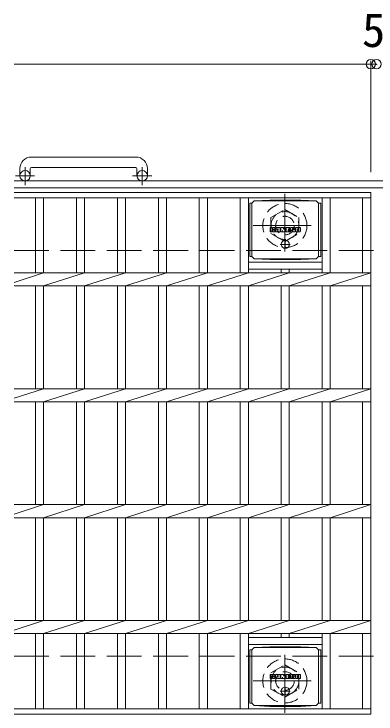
# Model space of a CAD drawing. Units: millimetres at full size, sheet at 1:10; details may follow other scales. Extents: x -1644 to 1842, y -1350 to 1326.
# Drawn here: x -1644 to -1332, y 657 to 1261 of the extents above; entities that cross this region are included whole.
import ezdxf
from ezdxf.enums import TextEntityAlignment as Align

# ---------------------------------------------------------------- set-up
doc = ezdxf.new("R2010")
doc.units = ezdxf.units.MM
doc.header["$LTSCALE"] = 10
doc.header["$PDMODE"] = 32
doc.header["$PDSIZE"] = 8
for name, pattern in [('CHAIN1', [8, 5, -1, 1, -1]), ('DASHED1', [1.8, 1.2, -0.6]), ('DASHED3', [4, 3, -1])]:
    doc.linetypes.add(name, pattern=pattern)
for name, color, linetype, lineweight in [('C-1', 2, 'Continuous', 9), ('C-2', 3, 'Continuous', 9), ('C-4', 7, 'Continuous', 9), ('C-8', 2, 'DASHED1', 9), ('C-9', 2, 'Continuous', 9), ('C-F', 7, 'Continuous', 9)]:
    doc.layers.add(name, color=color, linetype=linetype, lineweight=lineweight)
doc.styles.add('ＭＳ ゴシック', font='')
doc.styles.get('ＭＳ ゴシック').set_extended_font_data('MS Gothic')

msp = doc.modelspace()

# ---------------------------------------------------------------- linework, layer by layer
at = {"layer": 'C-1'}
for p, q in [((-1539.14, 1137.97), (-1629.14, 1137.97)), ((-1639.14, 1127.97), (-1639.14, 1121.87)), ((-1630.14, 1127.97), (-1630.14, 1121.87)), ((-1629.14, 1128.97), (-1539.14, 1128.97)), ((-1538.14, 1127.97), (-1538.14, 1121.87)), ((-1529.14, 1127.97), (-1529.14, 1121.87)), ((-24.14, 1117.37), (-1644.14, 1117.37)), ((-24.14, 1111.37), (-1644.14, 1111.37))]:
    msp.add_line(p, q, dxfattribs=at)
at = {"layer": 'C-1', "linetype": 'CHAIN1'}
for p, q in [((-1634.64, 1113.76), (-1634.64, 1129.36)), ((-1533.64, 1113.76), (-1533.64, 1129.36)), ((-1626.48, 1121.87), (-1642.88, 1121.87)), ((-1525.48, 1121.87), (-1541.88, 1121.87))]:
    msp.add_line(p, q, dxfattribs=at)
at = {"layer": 'C-1', "linetype": 'DASHED3'}
for p, q in [((-1644.14, 1057.37), (-24.14, 1057.37)), ((-1644.14, 707.37), (-24.14, 707.37))]:
    msp.add_line(p, q, dxfattribs=at)
at = {"layer": 'C-1'}
for centre in [(-1634.64, 1121.87), (-1533.64, 1121.87)]:
    msp.add_circle(centre, 4.5, dxfattribs=at)
for centre, radius, start, end in [((-1629.14, 1127.97), 10, 90, 180), ((-1539.14, 1127.97), 10, 0, 90), ((-1629.14, 1127.97), 1, 90, 180), ((-1539.14, 1127.97), 1, 0, 90)]:
    msp.add_arc(centre, radius, start, end, dxfattribs=at)
at = {"layer": 'C-2'}
for p, q in [((-1644.14, 1107.37), (-1336.64, 1107.37)), ((-1336.64, 1107.37), (-1336.64, 657.37)), ((-1644.14, 1102.87), (-1336.64, 1102.87)), ((-1625.64, 1102.87), (-1625.64, 1038.03)), ((-1618.64, 1102.87), (-1618.64, 1038.03)), ((-1590.34, 1102.87), (-1590.34, 1038.03)), ((-1583.34, 1102.87), (-1583.34, 1038.03)), ((-1555.04, 1102.87), (-1555.04, 1038.03)), ((-1548.04, 1102.87), (-1548.04, 1038.03)), ((-1519.74, 1102.87), (-1519.74, 1038.03)), ((-1512.74, 1102.87), (-1512.74, 1038.03)), ((-1484.44, 1102.87), (-1484.44, 1038.03)), ((-1477.44, 1102.87), (-1477.44, 1038.03)), ((-1449.14, 1102.87), (-1449.14, 1038.03)), ((-1442.14, 1102.87), (-1442.14, 1038.03)), ((-1378.54, 1102.87), (-1378.54, 1038.03)), ((-1371.54, 1102.87), (-1371.54, 1038.03)), ((-1343.64, 1102.87), (-1343.64, 1038.03)), ((-1442.14, 1047.37), (-1378.54, 1047.37)), ((-1442.14, 1041.37), (-1378.54, 1041.37)), ((-1413.84, 1041.37), (-1413.84, 1038.03)), ((-1406.84, 1041.37), (-1406.84, 1038.03)), ((-1644.14, 1038.03), (-1336.64, 1038.03)), ((-1644.14, 1029.85), (-1618.64, 1038.03)), ((-1618.64, 1026.71), (-1583.34, 1038.03)), ((-1583.34, 1026.71), (-1548.04, 1038.03)), ((-1548.04, 1026.71), (-1512.74, 1038.03)), ((-1512.74, 1026.71), (-1477.44, 1038.03)), ((-1477.44, 1026.71), (-1442.14, 1038.03)), ((-1442.14, 1026.71), (-1406.84, 1038.03)), ((-1406.84, 1026.71), (-1371.54, 1038.03)), ((-1371.54, 1026.71), (-1336.64, 1038.03)), ((-1644.14, 1026.71), (-1336.64, 1026.71)), ((-1625.64, 1026.71), (-1625.64, 938.03)), ((-1618.64, 1026.71), (-1618.64, 938.03)), ((-1590.34, 1026.71), (-1590.34, 938.03)), ((-1583.34, 1026.71), (-1583.34, 938.03)), ((-1555.04, 1026.71), (-1555.04, 938.03)), ((-1548.04, 1026.71), (-1548.04, 938.03)), ((-1519.74, 1026.71), (-1519.74, 938.03)), ((-1512.74, 1026.71), (-1512.74, 938.03)), ((-1484.44, 1026.71), (-1484.44, 938.03)), ((-1477.44, 1026.71), (-1477.44, 938.03)), ((-1449.14, 1026.71), (-1449.14, 938.03)), ((-1442.14, 1026.71), (-1442.14, 938.03)), ((-1413.84, 1026.71), (-1413.84, 938.03)), ((-1406.84, 1026.71), (-1406.84, 938.03)), ((-1378.54, 1026.71), (-1378.54, 938.03)), ((-1371.54, 1026.71), (-1371.54, 938.03)), ((-1343.64, 1026.71), (-1343.64, 938.03)), ((-1644.14, 938.03), (-1336.64, 938.03)), ((-1644.14, 929.85), (-1618.64, 938.03)), ((-1618.64, 926.71), (-1583.34, 938.03)), ((-1583.34, 926.71), (-1548.04, 938.03)), ((-1548.04, 926.71), (-1512.74, 938.03)), ((-1512.74, 926.71), (-1477.44, 938.03)), ((-1477.44, 926.71), (-1442.14, 938.03)), ((-1442.14, 926.71), (-1406.84, 938.03)), ((-1406.84, 926.71), (-1371.54, 938.03)), ((-1371.54, 926.71), (-1336.64, 938.03)), ((-1644.14, 926.71), (-1336.64, 926.71)), ((-1625.64, 926.71), (-1625.64, 838.03)), ((-1618.64, 926.71), (-1618.64, 838.03)), ((-1590.34, 926.71), (-1590.34, 838.03)), ((-1583.34, 926.71), (-1583.34, 838.03)), ((-1555.04, 926.71), (-1555.04, 838.03)), ((-1548.04, 926.71), (-1548.04, 838.03)), ((-1519.74, 926.71), (-1519.74, 838.03)), ((-1512.74, 926.71), (-1512.74, 838.03)), ((-1484.44, 926.71), (-1484.44, 838.03)), ((-1477.44, 926.71), (-1477.44, 838.03)), ((-1449.14, 926.71), (-1449.14, 838.03)), ((-1442.14, 926.71), (-1442.14, 838.03)), ((-1413.84, 926.71), (-1413.84, 838.03)), ((-1406.84, 926.71), (-1406.84, 838.03)), ((-1378.54, 926.71), (-1378.54, 838.03)), ((-1371.54, 926.71), (-1371.54, 838.03)), ((-1343.64, 926.71), (-1343.64, 838.03)), ((-1644.14, 838.03), (-1336.64, 838.03)), ((-1644.14, 829.85), (-1618.64, 838.03)), ((-1618.64, 826.71), (-1583.34, 838.03)), ((-1583.34, 826.71), (-1548.04, 838.03)), ((-1548.04, 826.71), (-1512.74, 838.03)), ((-1512.74, 826.71), (-1477.44, 838.03)), ((-1477.44, 826.71), (-1442.14, 838.03)), ((-1442.14, 826.71), (-1406.84, 838.03)), ((-1406.84, 826.71), (-1371.54, 838.03)), ((-1371.54, 826.71), (-1336.64, 838.03)), ((-1644.14, 826.71), (-1336.64, 826.71)), ((-1625.64, 826.71), (-1625.64, 738.03)), ((-1618.64, 826.71), (-1618.64, 738.03)), ((-1590.34, 826.71), (-1590.34, 738.03)), ((-1583.34, 826.71), (-1583.34, 738.03)), ((-1555.04, 826.71), (-1555.04, 738.03)), ((-1548.04, 826.71), (-1548.04, 738.03)), ((-1519.74, 826.71), (-1519.74, 738.03)), ((-1512.74, 826.71), (-1512.74, 738.03)), ((-1484.44, 826.71), (-1484.44, 738.03)), ((-1477.44, 826.71), (-1477.44, 738.03)), ((-1449.14, 826.71), (-1449.14, 738.03)), ((-1442.14, 826.71), (-1442.14, 738.03)), ((-1413.84, 826.71), (-1413.84, 738.03)), ((-1406.84, 826.71), (-1406.84, 738.03)), ((-1378.54, 826.71), (-1378.54, 738.03)), ((-1371.54, 826.71), (-1371.54, 738.03)), ((-1343.64, 826.71), (-1343.64, 738.03)), ((-1644.14, 738.03), (-1336.64, 738.03)), ((-1644.14, 729.85), (-1618.64, 738.03)), ((-1618.64, 726.71), (-1583.34, 738.03)), ((-1583.34, 726.71), (-1548.04, 738.03)), ((-1548.04, 726.71), (-1512.74, 738.03)), ((-1512.74, 726.71), (-1477.44, 738.03)), ((-1477.44, 726.71), (-1442.14, 738.03)), ((-1442.14, 726.71), (-1406.84, 738.03)), ((-1406.84, 726.71), (-1371.54, 738.03)), ((-1371.54, 726.71), (-1336.64, 738.03)), ((-1644.14, 726.71), (-1336.64, 726.71)), ((-1625.64, 726.71), (-1625.64, 661.87)), ((-1618.64, 726.71), (-1618.64, 661.87)), ((-1590.34, 726.71), (-1590.34, 661.87)), ((-1583.34, 726.71), (-1583.34, 661.87)), ((-1555.04, 726.71), (-1555.04, 661.87)), ((-1548.04, 726.71), (-1548.04, 661.87)), ((-1519.74, 726.71), (-1519.74, 661.87)), ((-1512.74, 726.71), (-1512.74, 661.87)), ((-1484.44, 726.71), (-1484.44, 661.87)), ((-1477.44, 726.71), (-1477.44, 661.87)), ((-1449.14, 726.71), (-1449.14, 661.87)), ((-1442.14, 726.71), (-1442.14, 661.87)), ((-1413.84, 726.71), (-1413.84, 723.37)), ((-1406.84, 726.71), (-1406.84, 723.37)), ((-1378.54, 726.71), (-1378.54, 661.87)), ((-1371.54, 726.71), (-1371.54, 661.87)), ((-1343.64, 726.71), (-1343.64, 661.87)), ((-1442.14, 723.37), (-1378.54, 723.37)), ((-1442.14, 717.37), (-1378.54, 717.37)), ((-1644.14, 661.87), (-1336.64, 661.87)), ((-1644.14, 657.37), (-1336.64, 657.37))]:
    msp.add_line(p, q, dxfattribs=at)
at = {"layer": 'C-4'}
for p, q in [((-1336.64, 1221.13), (-1336.64, 1125.06)), ((-1644.14, 1218.13), (-1336.64, 1218.13)), ((-1336.64, 1218.13), (-1331.64, 1218.13))]:
    msp.add_line(p, q, dxfattribs=at)
for p in [(-1336.64, 1218.13), (-1331.64, 1218.13)]:
    msp.add_point(p, dxfattribs=at)
at = {"layer": 'C-8', "linetype": 'CHAIN1'}
for p, q in [((-1410.64, 1106.37), (-1410.64, 1051.37)), ((-1438.14, 1078.87), (-1383.14, 1078.87)), ((-1410.64, 658.37), (-1410.64, 713.37)), ((-1438.14, 685.87), (-1383.14, 685.87))]:
    msp.add_line(p, q, dxfattribs=at)
at = {"layer": 'C-8'}
for p, q in [((-1422.64, 1085.8), (-1422.64, 1071.94)), ((-1422.64, 1071.94), (-1410.64, 1065.01)), ((-1410.64, 1065.01), (-1398.64, 1071.94)), ((-1422.64, 692.8), (-1410.64, 699.73)), ((-1410.64, 699.73), (-1398.64, 692.8)), ((-1422.64, 678.94), (-1422.64, 692.8))]:
    msp.add_line(p, q, dxfattribs=at)
for points in [[(-1422.64, 1085.8), (-1410.64, 1092.73), (-1398.64, 1085.8), (-1398.64, 1071.94)], [(-1422.64, 678.94), (-1410.64, 672.01), (-1398.64, 678.94), (-1398.64, 692.8)]]:
    msp.add_lwpolyline(points, dxfattribs=at)
for centre, radius in [((-1410.64, 1078.87), 19), ((-1410.64, 1078.87), 12), ((-1410.64, 1078.87), 8), ((-1410.64, 685.87), 19), ((-1410.64, 685.87), 12), ((-1410.64, 685.87), 8)]:
    msp.add_circle(centre, radius, dxfattribs=at)
at = {"layer": 'C-9'}
for p, q in [((-1439.09, 1098.14), (-1437.09, 1100.14)), ((-1437.09, 1100.14), (-1423.63, 1100.82)), ((-1437.09, 1100.14), (-1383.59, 1100.14)), ((-1397.05, 1100.82), (-1423.63, 1100.82)), ((-1383.59, 1100.14), (-1397.05, 1100.82)), ((-1381.59, 1098.14), (-1383.59, 1100.14)), ((-1439.09, 1098.1), (-1440.89, 1098.1)), ((-1440.89, 1098.1), (-1440.89, 1052.18)), ((-1439.09, 1052.14), (-1439.09, 1098.14)), ((-1381.59, 1052.14), (-1381.59, 1098.14)), ((-1381.59, 1098.1), (-1379.79, 1098.1)), ((-1379.79, 1098.1), (-1379.79, 1052.18)), ((-1439.09, 1052.18), (-1440.89, 1052.18)), ((-1439.09, 1052.14), (-1437.09, 1050.14)), ((-1381.59, 1052.14), (-1383.59, 1050.14)), ((-1381.59, 1052.18), (-1379.79, 1052.18)), ((-1437.09, 1050.14), (-1423.63, 1049.46)), ((-1437.09, 1050.14), (-1383.59, 1050.14)), ((-1397.05, 1049.46), (-1423.63, 1049.46)), ((-1383.59, 1050.14), (-1397.05, 1049.46)), ((-1439.09, 712.64), (-1437.09, 714.64)), ((-1437.09, 714.64), (-1423.63, 715.32)), ((-1437.09, 714.64), (-1383.59, 714.64)), ((-1397.05, 715.32), (-1423.63, 715.32)), ((-1383.59, 714.64), (-1397.05, 715.32)), ((-1381.59, 712.64), (-1383.59, 714.64)), ((-1439.09, 712.6), (-1440.89, 712.6)), ((-1440.89, 712.6), (-1440.89, 666.68)), ((-1439.09, 666.64), (-1439.09, 712.64)), ((-1381.59, 666.64), (-1381.59, 712.64)), ((-1381.59, 712.6), (-1379.79, 712.6)), ((-1379.79, 712.6), (-1379.79, 666.68)), ((-1439.09, 666.68), (-1440.89, 666.68)), ((-1439.09, 666.64), (-1437.09, 664.64)), ((-1437.09, 664.64), (-1423.63, 663.96)), ((-1437.09, 664.64), (-1383.59, 664.64)), ((-1383.59, 664.64), (-1397.05, 663.96)), ((-1381.59, 666.64), (-1383.59, 664.64)), ((-1381.59, 666.68), (-1379.79, 666.68)), ((-1397.05, 663.96), (-1423.63, 663.96))]:
    msp.add_line(p, q, dxfattribs=at)
at = {"layer": 'C-9', "linetype": 'CHAIN1'}
for p, q in [((-1410.34, 1066.33), (-1410.34, 1058.95)), ((-1405.98, 1062.64), (-1414.7, 1062.64)), ((-1405.98, 677.14), (-1414.7, 677.14)), ((-1410.34, 680.83), (-1410.34, 673.45))]:
    msp.add_line(p, q, dxfattribs=at)
at = {"layer": 'C-9'}
for centre in [(-1410.34, 1062.64), (-1410.34, 677.14)]:
    msp.add_circle(centre, 3.5, dxfattribs=at)
at = {"layer": 'C-F'}
for p, q in [((-1423.35, 1073.54), (-1423.35, 1076.9)), ((-1421.67, 1077.05), (-1423.19, 1077.05)), ((-1421.51, 1076.9), (-1421.51, 1075.97)), ((-1421.01, 1076.9), (-1421.01, 1075.97)), ((-1419.51, 1077.05), (-1420.85, 1077.05)), ((-1419.35, 1076.9), (-1419.35, 1076.11)), ((-1418.68, 1073.54), (-1418.68, 1076.53)), ((-1415.37, 1077.05), (-1418.16, 1077.05)), ((-1417.02, 1075.26), (-1417.02, 1075.8)), ((-1416.51, 1075.26), (-1416.51, 1075.8)), ((-1414.84, 1073.54), (-1414.84, 1076.53)), ((-1414.17, 1076.9), (-1414.17, 1073.54)), ((-1414.01, 1077.05), (-1412.31, 1077.05)), ((-1412.16, 1076.94), (-1411.68, 1075.45)), ((-1411.52, 1076.9), (-1411.52, 1075.48)), ((-1411.36, 1077.05), (-1410.34, 1077.05)), ((-1410.19, 1076.9), (-1410.19, 1073.54)), ((-1409.68, 1073.54), (-1409.68, 1076.9)), ((-1409.52, 1077.05), (-1406.5, 1077.05)), ((-1406.5, 1076.06), (-1407.62, 1076.06)), ((-1406.5, 1075.62), (-1407.62, 1075.62)), ((-1406.34, 1076.22), (-1406.34, 1076.9)), ((-1406.34, 1074.97), (-1406.34, 1075.47)), ((-1402.36, 1077.05), (-1405.41, 1077.05)), ((-1404.18, 1075.71), (-1404.18, 1076.12)), ((-1404.02, 1075.55), (-1402.26, 1075.55)), ((-1403.66, 1076.03), (-1403.66, 1076.12)), ((-1403.5, 1075.87), (-1401.83, 1075.87)), ((-1401.83, 1076.53), (-1401.83, 1075.87)), ((-1401.32, 1073.91), (-1401.32, 1076.53)), ((-1397.85, 1077.05), (-1400.8, 1077.05)), ((-1399.65, 1074.71), (-1399.65, 1075.73)), ((-1399.01, 1074.71), (-1399.01, 1075.73)), ((-1397.33, 1076.53), (-1397.33, 1073.91)), ((-1423.19, 1073.39), (-1421.67, 1073.39)), ((-1421.51, 1073.54), (-1421.51, 1074.63)), ((-1421.02, 1073.54), (-1421.02, 1074.63)), ((-1420.86, 1073.39), (-1419.5, 1073.39)), ((-1419.35, 1073.54), (-1419.35, 1074.47)), ((-1417.18, 1073.39), (-1418.53, 1073.39)), ((-1417.02, 1073.54), (-1417.02, 1073.96)), ((-1416.56, 1075.21), (-1416.97, 1075.21)), ((-1416.51, 1073.54), (-1416.51, 1073.96)), ((-1416.35, 1073.39), (-1415, 1073.39)), ((-1413.01, 1073.39), (-1414.01, 1073.39)), ((-1412.85, 1073.54), (-1412.85, 1074.45)), ((-1412.37, 1073.5), (-1412.66, 1074.48)), ((-1410.34, 1073.39), (-1412.22, 1073.39)), ((-1409.52, 1073.39), (-1406.51, 1073.39)), ((-1406.5, 1074.82), (-1407.62, 1074.82)), ((-1406.51, 1074.39), (-1407.62, 1074.39)), ((-1406.35, 1073.54), (-1406.35, 1074.23)), ((-1405.84, 1074.4), (-1405.84, 1073.91)), ((-1405.68, 1074.55), (-1404.33, 1074.55)), ((-1403.83, 1074.88), (-1405.41, 1074.88)), ((-1402.26, 1073.39), (-1405.31, 1073.39)), ((-1404.17, 1074.4), (-1404.17, 1074.29)), ((-1403.67, 1074.73), (-1403.67, 1074.29)), ((-1397.85, 1073.39), (-1400.8, 1073.39)), ((-1423.35, 688.04), (-1423.35, 691.4)), ((-1421.67, 691.55), (-1423.19, 691.55)), ((-1421.51, 691.4), (-1421.51, 690.47)), ((-1421.51, 688.04), (-1421.51, 689.13)), ((-1421.02, 688.04), (-1421.02, 689.13)), ((-1421.01, 691.4), (-1421.01, 690.47)), ((-1419.51, 691.55), (-1420.85, 691.55)), ((-1419.35, 691.4), (-1419.35, 690.61)), ((-1419.35, 688.04), (-1419.35, 688.97)), ((-1418.68, 688.04), (-1418.68, 691.03)), ((-1415.37, 691.55), (-1418.16, 691.55)), ((-1417.02, 689.76), (-1417.02, 690.3)), ((-1416.56, 689.71), (-1416.97, 689.71)), ((-1416.51, 689.76), (-1416.51, 690.3)), ((-1414.84, 688.04), (-1414.84, 691.03)), ((-1414.17, 691.4), (-1414.17, 688.04)), ((-1414.01, 691.55), (-1412.31, 691.55)), ((-1412.85, 688.04), (-1412.85, 688.95)), ((-1412.37, 688), (-1412.66, 688.98)), ((-1412.16, 691.44), (-1411.68, 689.95)), ((-1411.52, 691.4), (-1411.52, 689.98)), ((-1411.36, 691.55), (-1410.34, 691.55)), ((-1410.19, 691.4), (-1410.19, 688.04)), ((-1409.68, 688.04), (-1409.68, 691.4)), ((-1409.52, 691.55), (-1406.5, 691.55)), ((-1406.5, 690.56), (-1407.62, 690.56)), ((-1406.5, 690.12), (-1407.62, 690.12)), ((-1406.5, 689.32), (-1407.62, 689.32)), ((-1406.51, 688.89), (-1407.62, 688.89)), ((-1406.35, 688.04), (-1406.35, 688.73)), ((-1406.34, 690.72), (-1406.34, 691.4)), ((-1406.34, 689.47), (-1406.34, 689.97)), ((-1405.84, 688.9), (-1405.84, 688.41)), ((-1405.68, 689.05), (-1404.33, 689.05)), ((-1402.36, 691.55), (-1405.41, 691.55)), ((-1403.83, 689.38), (-1405.41, 689.38)), ((-1404.18, 690.21), (-1404.18, 690.62)), ((-1404.17, 688.9), (-1404.17, 688.79)), ((-1404.02, 690.05), (-1402.26, 690.05)), ((-1403.67, 689.23), (-1403.67, 688.79)), ((-1403.66, 690.53), (-1403.66, 690.62)), ((-1403.5, 690.37), (-1401.83, 690.37)), ((-1401.83, 691.03), (-1401.83, 690.37)), ((-1401.32, 688.41), (-1401.32, 691.03)), ((-1397.85, 691.55), (-1400.8, 691.55)), ((-1399.65, 689.21), (-1399.65, 690.23)), ((-1399.01, 689.21), (-1399.01, 690.23)), ((-1397.33, 691.03), (-1397.33, 688.41)), ((-1423.19, 687.89), (-1421.67, 687.89)), ((-1420.86, 687.89), (-1419.5, 687.89)), ((-1417.18, 687.89), (-1418.53, 687.89)), ((-1417.02, 688.04), (-1417.02, 688.46)), ((-1416.51, 688.04), (-1416.51, 688.46)), ((-1416.35, 687.89), (-1415, 687.89)), ((-1413.01, 687.89), (-1414.01, 687.89)), ((-1410.34, 687.89), (-1412.22, 687.89)), ((-1409.52, 687.89), (-1406.51, 687.89)), ((-1402.26, 687.89), (-1405.31, 687.89)), ((-1397.85, 687.89), (-1400.8, 687.89))]:
    msp.add_line(p, q, dxfattribs=at)
for centre, radius, start, end in [((-1423.19, 1076.9), 0.157, 90, 180), ((-1421.67, 1076.9), 0.157, 0, 90), ((-1421.26, 1075.97), 0.251, 180, 0), ((-1420.85, 1076.9), 0.157, 90, 180), ((-1420.43, 1075.3), 0.088, 97.33171, 266.57183), ((-1420.73, 1077.63), 2.27, 277.33171, 299.42073), ((-1419.87, 1076.11), 0.524, 299.42073, 0), ((-1419.51, 1076.9), 0.157, 0, 90), ((-1418.16, 1076.53), 0.524, 90, 180), ((-1416.76, 1075.8), 0.255, 0, 180), ((-1416.97, 1075.26), 0.052, 180, 270), ((-1416.56, 1075.26), 0.052, 270, 0), ((-1415.37, 1076.53), 0.524, 0, 90), ((-1414.01, 1076.9), 0.157, 90, 180), ((-1412.31, 1076.9), 0.157, 17.75635, 90), ((-1411.6, 1075.48), 0.083, 197.75635, 0), ((-1411.36, 1076.9), 0.157, 90, 180), ((-1410.34, 1076.9), 0.157, 0, 90), ((-1409.52, 1076.9), 0.157, 90, 180), ((-1407.62, 1075.84), 0.22, 90, 270), ((-1406.5, 1076.9), 0.157, 0, 90), ((-1406.5, 1076.22), 0.157, 270, 0), ((-1406.5, 1075.47), 0.157, 0, 90), ((-1403.46, 1075.97), 2.38, 157.10112, 202.89888), ((-1405.41, 1076.79), 0.262, 90, 157.10112), ((-1403.92, 1076.12), 0.259, 0, 180), ((-1404.02, 1075.71), 0.157, 180, 270), ((-1403.5, 1076.03), 0.157, 180, 270), ((-1402.36, 1076.53), 0.524, 0, 90), ((-1402.26, 1075.29), 0.262, 22.90802, 90), ((-1404.21, 1074.47), 2.37, 337.09198, 22.90802), ((-1400.8, 1076.53), 0.524, 90, 180), ((-1399.33, 1075.73), 0.321, 0, 180), ((-1397.85, 1076.53), 0.524, 0, 90), ((-1423.19, 1073.54), 0.157, 180, 270), ((-1421.67, 1073.54), 0.157, 270, 0), ((-1421.26, 1074.63), 0.249, 0, 180), ((-1420.86, 1073.54), 0.157, 180, 270), ((-1420.53, 1073.57), 1.64, 53.71985, 86.57183), ((-1419.87, 1074.47), 0.524, 0, 53.71985), ((-1419.5, 1073.54), 0.157, 270, 0), ((-1418.53, 1073.54), 0.157, 180, 270), ((-1417.18, 1073.54), 0.157, 270, 0), ((-1416.76, 1073.96), 0.255, 0, 180), ((-1416.35, 1073.54), 0.157, 180, 270), ((-1415, 1073.54), 0.157, 270, 0), ((-1414.01, 1073.54), 0.157, 180, 270), ((-1413.01, 1073.54), 0.157, 270, 0), ((-1412.75, 1074.45), 0.101, 16.48875, 180), ((-1412.22, 1073.54), 0.157, 196.48875, 270), ((-1410.34, 1073.54), 0.157, 270, 0), ((-1409.52, 1073.54), 0.157, 180, 270), ((-1407.62, 1074.6), 0.214, 90, 270), ((-1406.51, 1074.23), 0.157, 0, 90), ((-1406.51, 1073.54), 0.157, 270, 0), ((-1406.5, 1074.97), 0.157, 270, 0), ((-1405.68, 1074.4), 0.157, 90, 180), ((-1405.31, 1073.91), 0.524, 180, 270), ((-1405.41, 1075.15), 0.262, 202.89888, 270), ((-1404.33, 1074.4), 0.157, 0, 90), ((-1403.92, 1074.29), 0.25, 180, 0), ((-1403.83, 1074.73), 0.157, 0, 90), ((-1402.26, 1073.65), 0.262, 270, 337.09198), ((-1400.8, 1073.91), 0.524, 180, 270), ((-1399.33, 1074.71), 0.321, 180, 0), ((-1397.85, 1073.91), 0.524, 270, 0), ((-1423.19, 691.4), 0.157, 90, 180), ((-1421.67, 691.4), 0.157, 0, 90), ((-1421.26, 690.47), 0.251, 180, 0), ((-1421.26, 689.13), 0.249, 0, 180), ((-1420.85, 691.4), 0.157, 90, 180), ((-1420.43, 689.8), 0.088, 97.33171, 266.57183), ((-1420.73, 692.13), 2.27, 277.33171, 299.42073), ((-1420.53, 688.07), 1.64, 53.71985, 86.57183), ((-1419.87, 690.61), 0.524, 299.42073, 0), ((-1419.87, 688.97), 0.524, 0, 53.71985), ((-1419.51, 691.4), 0.157, 0, 90), ((-1418.16, 691.03), 0.524, 90, 180), ((-1416.76, 690.3), 0.255, 0, 180), ((-1416.97, 689.76), 0.052, 180, 270), ((-1416.76, 688.46), 0.255, 0, 180), ((-1416.56, 689.76), 0.052, 270, 0), ((-1415.37, 691.03), 0.524, 0, 90), ((-1414.01, 691.4), 0.157, 90, 180), ((-1412.75, 688.95), 0.101, 16.48875, 180), ((-1412.31, 691.4), 0.157, 17.75635, 90), ((-1411.6, 689.98), 0.083, 197.75635, 0), ((-1411.36, 691.4), 0.157, 90, 180), ((-1410.34, 691.4), 0.157, 0, 90), ((-1409.52, 691.4), 0.157, 90, 180), ((-1407.62, 690.34), 0.22, 90, 270), ((-1407.62, 689.1), 0.214, 90, 270), ((-1406.51, 688.73), 0.157, 0, 90), ((-1406.5, 691.4), 0.157, 0, 90), ((-1406.5, 690.72), 0.157, 270, 0), ((-1406.5, 689.97), 0.157, 0, 90), ((-1406.5, 689.47), 0.157, 270, 0), ((-1403.46, 690.47), 2.38, 157.10112, 202.89888), ((-1405.68, 688.9), 0.157, 90, 180), ((-1405.41, 691.29), 0.262, 90, 157.10112), ((-1405.41, 689.65), 0.262, 202.89888, 270), ((-1404.33, 688.9), 0.157, 0, 90), ((-1403.92, 690.62), 0.259, 0, 180), ((-1404.02, 690.21), 0.157, 180, 270), ((-1403.92, 688.79), 0.25, 180, 0), ((-1403.83, 689.23), 0.157, 0, 90), ((-1403.5, 690.53), 0.157, 180, 270), ((-1402.36, 691.03), 0.524, 0, 90), ((-1402.26, 689.79), 0.262, 22.90802, 90), ((-1404.21, 688.97), 2.37, 337.09198, 22.90802), ((-1400.8, 691.03), 0.524, 90, 180), ((-1399.33, 690.23), 0.321, 0, 180), ((-1399.33, 689.21), 0.321, 180, 0), ((-1397.85, 691.03), 0.524, 0, 90), ((-1423.19, 688.04), 0.157, 180, 270), ((-1421.67, 688.04), 0.157, 270, 0), ((-1420.86, 688.04), 0.157, 180, 270), ((-1419.5, 688.04), 0.157, 270, 0), ((-1418.53, 688.04), 0.157, 180, 270), ((-1417.18, 688.04), 0.157, 270, 0), ((-1416.35, 688.04), 0.157, 180, 270), ((-1415, 688.04), 0.157, 270, 0), ((-1414.01, 688.04), 0.157, 180, 270), ((-1413.01, 688.04), 0.157, 270, 0), ((-1412.22, 688.04), 0.157, 196.48875, 270), ((-1410.34, 688.04), 0.157, 270, 0), ((-1409.52, 688.04), 0.157, 180, 270), ((-1406.51, 688.04), 0.157, 270, 0), ((-1405.31, 688.41), 0.524, 180, 270), ((-1402.26, 688.15), 0.262, 270, 337.09198), ((-1400.8, 688.41), 0.524, 180, 270), ((-1397.85, 688.41), 0.524, 270, 0)]:
    msp.add_arc(centre, radius, start, end, dxfattribs=at)

# ---------------------------------------------------------------- texts
at = {"layer": 'C-4', "color": 2, "style": 'ＭＳ ゴシック'}
msp.add_text('5', height=29.33, dxfattribs=at).set_placement((-1344.14, 1224.13), align=Align.BOTTOM_LEFT)

doc.saveas('drawing.dxf')
